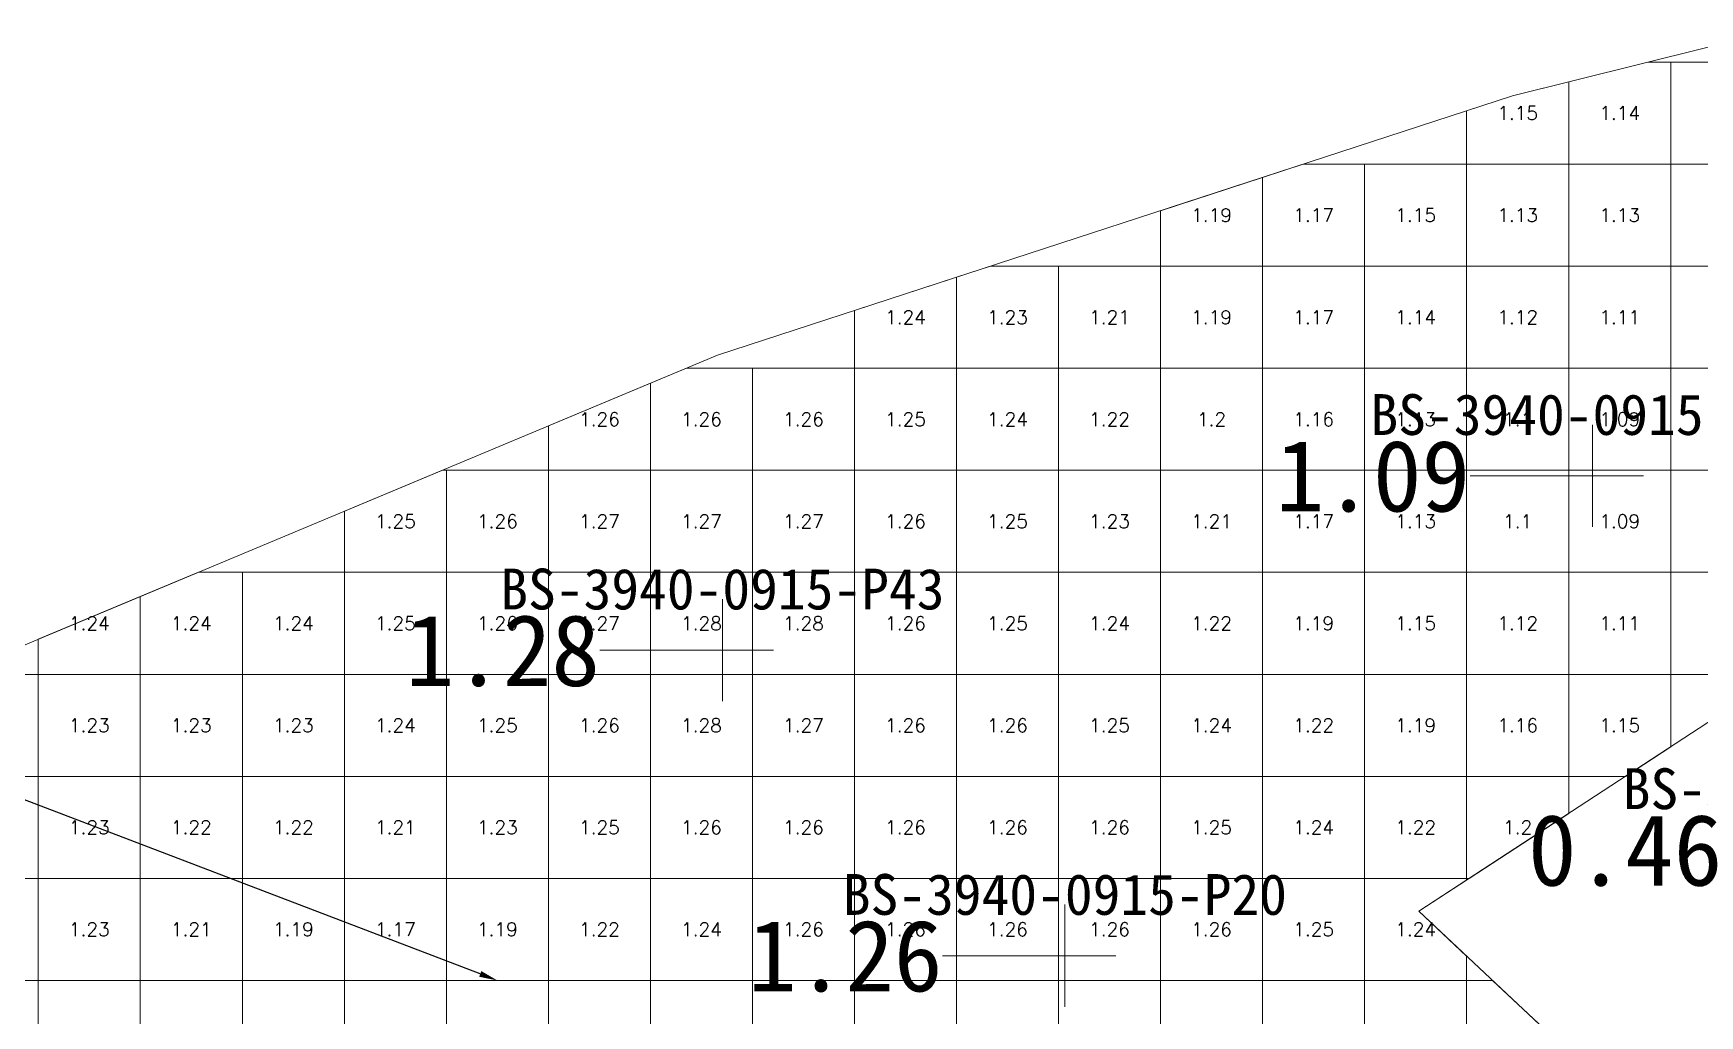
# Model space of a CAD drawing. Header units: inches. Extents: x 469985 to 470094, y 4349619 to 4349666.
# Drawn here: x 470010.57 to 470026.9, y 4349645.86 to 4349655.48 of the extents above; entities that cross this region are included whole.
import ezdxf
from ezdxf import colors
from ezdxf.entities.mleader import LeaderData, LeaderLine
from ezdxf.enums import TextEntityAlignment as Align
from ezdxf.math import Vec2, Vec3

# ---------------------------------------------------------------- set-up
doc = ezdxf.new("R2010")
doc.units = ezdxf.units.IN
doc.header["$MEASUREMENT"] = 0
for name, color, linetype, lineweight in [('点', 7, 'Continuous', 0), ('爆区方格网', 7, 'Continuous', 0), ('线条', 7, 'Continuous', 0), ('钻孔', 7, 'Continuous', 0)]:
    doc.layers.add(name, color=color, linetype=linetype, lineweight=lineweight)
doc.styles.add('3dmine_textStyle_1', font='txt.shx', dxfattribs={"height": 1, "bigfont": 'gbcbig.shx'})
doc.styles.add('3dmine_textStyle_2', font='simsunb.ttf', dxfattribs={"height": 1})
doc.styles.get("Standard").update_dxf_attribs({"font": 'arial.ttf'})

msp = doc.modelspace()

# ---------------------------------------------------------------- hatches: boundary and pattern name
at = {"layer": '钻孔', "linetype": 'Continuous', "lineweight": 0, "true_color": 0x0000ff, "extrusion": (0, 1, 0)}
for points in [[(-470026.853, 3929.732), (-470025.853, 3929.732), (-470025.853, 3939.732), (-470026.853, 3939.732)], [(-470018.324, 3929.734), (-470017.324, 3929.734), (-470017.324, 3938.734), (-470018.324, 3938.734)], [(-470021.681, 3929.998), (-470020.681, 3929.998), (-470020.681, 3938.998), (-470021.681, 3938.998)]]:
    msp.add_hatch(color=5, dxfattribs=at).paths.add_polyline_path(points, flags=0)

# ---------------------------------------------------------------- linework, layer by layer
at = {"color": 7, "linetype": 'Continuous', "lineweight": 0, "elevation": 3935.364}
msp.add_lwpolyline([(470000.618, 4349644.028), (470003.426, 4349640.811), (470006.746, 4349640.564), (470011.725, 4349638.697), (470020.866, 4349638.2), (470021.897, 4349640.896), (470023.219, 4349642.756), (470026.249, 4349644.911), (470024.15, 4349646.879), (470028.158, 4349649.496), (470031.686, 4349647.744), (470032.425, 4349648.437), (470035.13, 4349650.711), (470042.09, 4349652.708), (470042.09, 4349652.708), (470041.308, 4349654.163), (470040.661, 4349658.519), (470031.336, 4349656.433), (470025.068, 4349654.87), (470017.277, 4349652.328), (470006.69, 4349647.902), (470003.474, 4349646.45), (470000.618, 4349644.028)], dxfattribs=at)
at = {"layer": '点', "color": 138, "linetype": 'Continuous', "lineweight": 0, "true_color": 0x004c4c}
for points, elevation in [([(470025.853, 4349650.647), (470025.853, 4349651.647)], 3939.732), ([(470026.353, 4349651.147), (470025.353, 4349651.147)], 3939.732), ([(470017.324, 4349648.937), (470017.324, 4349649.937)], 3938.734), ([(470017.824, 4349649.437), (470016.824, 4349649.437)], 3938.734), ([(470020.681, 4349645.944), (470020.681, 4349646.944)], 3938.998), ([(470021.181, 4349646.444), (470020.181, 4349646.444)], 3938.998)]:
    msp.add_lwpolyline(points, dxfattribs=dict(at, elevation=elevation))
at = {"layer": '爆区方格网', "color": 5, "linetype": 'Continuous', "lineweight": 0, "true_color": 0x0000ff, "elevation": 3938.734}
for points in [[(470026.619, 4349654.201), (470025.619, 4349654.201), (470025.619, 4349655.007), (470026.396, 4349655.201), (470026.619, 4349655.201), (470026.619, 4349654.201)], [(470027.619, 4349654.201), (470026.619, 4349654.201), (470026.619, 4349655.201), (470027.619, 4349655.201), (470027.619, 4349654.201)], [(470025.619, 4349654.201), (470024.619, 4349654.201), (470024.619, 4349654.724), (470025.068, 4349654.87), (470025.619, 4349655.007), (470025.619, 4349654.201)], [(470022.619, 4349653.201), (470021.619, 4349653.201), (470021.619, 4349653.745), (470022.619, 4349654.071), (470022.619, 4349653.201)], [(470023.619, 4349653.201), (470022.619, 4349653.201), (470022.619, 4349654.071), (470023.018, 4349654.201), (470023.619, 4349654.201), (470023.619, 4349653.201)], [(470024.619, 4349653.201), (470023.619, 4349653.201), (470023.619, 4349654.201), (470024.619, 4349654.201), (470024.619, 4349653.201)], [(470025.619, 4349653.201), (470024.619, 4349653.201), (470024.619, 4349654.201), (470025.619, 4349654.201), (470025.619, 4349653.201)], [(470026.619, 4349653.201), (470025.619, 4349653.201), (470025.619, 4349654.201), (470026.619, 4349654.201), (470026.619, 4349653.201)], [(470027.619, 4349653.201), (470026.619, 4349653.201), (470026.619, 4349654.201), (470027.619, 4349654.201), (470027.619, 4349653.201)], [(470019.619, 4349652.201), (470018.619, 4349652.201), (470018.619, 4349652.766), (470019.619, 4349653.092), (470019.619, 4349652.201)], [(470020.619, 4349652.201), (470019.619, 4349652.201), (470019.619, 4349653.092), (470019.953, 4349653.201), (470020.619, 4349653.201), (470020.619, 4349652.201)], [(470021.619, 4349652.201), (470020.619, 4349652.201), (470020.619, 4349653.201), (470021.619, 4349653.201), (470021.619, 4349652.201)], [(470022.619, 4349652.201), (470021.619, 4349652.201), (470021.619, 4349653.201), (470022.619, 4349653.201), (470022.619, 4349652.201)], [(470023.619, 4349652.201), (470022.619, 4349652.201), (470022.619, 4349653.201), (470023.619, 4349653.201), (470023.619, 4349652.201)], [(470024.619, 4349652.201), (470023.619, 4349652.201), (470023.619, 4349653.201), (470024.619, 4349653.201), (470024.619, 4349652.201)], [(470025.619, 4349652.201), (470024.619, 4349652.201), (470024.619, 4349653.201), (470025.619, 4349653.201), (470025.619, 4349652.201)], [(470026.619, 4349652.201), (470025.619, 4349652.201), (470025.619, 4349653.201), (470026.619, 4349653.201), (470026.619, 4349652.201)], [(470027.619, 4349652.201), (470026.619, 4349652.201), (470026.619, 4349653.201), (470027.619, 4349653.201), (470027.619, 4349652.201)], [(470017.619, 4349651.201), (470016.619, 4349651.201), (470016.619, 4349652.053), (470016.973, 4349652.201), (470017.619, 4349652.201), (470017.619, 4349651.201)], [(470018.619, 4349651.201), (470017.619, 4349651.201), (470017.619, 4349652.201), (470018.619, 4349652.201), (470018.619, 4349651.201)], [(470019.619, 4349651.201), (470018.619, 4349651.201), (470018.619, 4349652.201), (470019.619, 4349652.201), (470019.619, 4349651.201)], [(470020.619, 4349651.201), (470019.619, 4349651.201), (470019.619, 4349652.201), (470020.619, 4349652.201), (470020.619, 4349651.201)], [(470021.619, 4349651.201), (470020.619, 4349651.201), (470020.619, 4349652.201), (470021.619, 4349652.201), (470021.619, 4349651.201)], [(470022.619, 4349651.201), (470021.619, 4349651.201), (470021.619, 4349652.201), (470022.619, 4349652.201), (470022.619, 4349651.201)], [(470023.619, 4349651.201), (470022.619, 4349651.201), (470022.619, 4349652.201), (470023.619, 4349652.201), (470023.619, 4349651.201)], [(470024.619, 4349651.201), (470023.619, 4349651.201), (470023.619, 4349652.201), (470024.619, 4349652.201), (470024.619, 4349651.201)], [(470025.619, 4349651.201), (470024.619, 4349651.201), (470024.619, 4349652.201), (470025.619, 4349652.201), (470025.619, 4349651.201)], [(470026.619, 4349651.201), (470025.619, 4349651.201), (470025.619, 4349652.201), (470026.619, 4349652.201), (470026.619, 4349651.201)], [(470027.619, 4349651.201), (470026.619, 4349651.201), (470026.619, 4349652.201), (470027.619, 4349652.201), (470027.619, 4349651.201)], [(470016.619, 4349651.201), (470015.619, 4349651.201), (470015.619, 4349651.635), (470016.619, 4349652.053), (470016.619, 4349651.201)], [(470014.619, 4349650.201), (470013.619, 4349650.201), (470013.619, 4349650.799), (470014.581, 4349651.201), (470014.619, 4349651.201), (470014.619, 4349650.201)], [(470015.619, 4349650.201), (470014.619, 4349650.201), (470014.619, 4349651.201), (470015.619, 4349651.201), (470015.619, 4349650.201)], [(470016.619, 4349650.201), (470015.619, 4349650.201), (470015.619, 4349651.201), (470016.619, 4349651.201), (470016.619, 4349650.201)], [(470017.619, 4349650.201), (470016.619, 4349650.201), (470016.619, 4349651.201), (470017.619, 4349651.201), (470017.619, 4349650.201)], [(470018.619, 4349650.201), (470017.619, 4349650.201), (470017.619, 4349651.201), (470018.619, 4349651.201), (470018.619, 4349650.201)], [(470019.619, 4349650.201), (470018.619, 4349650.201), (470018.619, 4349651.201), (470019.619, 4349651.201), (470019.619, 4349650.201)], [(470020.619, 4349650.201), (470019.619, 4349650.201), (470019.619, 4349651.201), (470020.619, 4349651.201), (470020.619, 4349650.201)], [(470021.619, 4349650.201), (470020.619, 4349650.201), (470020.619, 4349651.201), (470021.619, 4349651.201), (470021.619, 4349650.201)], [(470022.619, 4349650.201), (470021.619, 4349650.201), (470021.619, 4349651.201), (470022.619, 4349651.201), (470022.619, 4349650.201)], [(470023.619, 4349650.201), (470022.619, 4349650.201), (470022.619, 4349651.201), (470023.619, 4349651.201), (470023.619, 4349650.201)], [(470024.619, 4349650.201), (470023.619, 4349650.201), (470023.619, 4349651.201), (470024.619, 4349651.201), (470024.619, 4349650.201)], [(470025.619, 4349650.201), (470024.619, 4349650.201), (470024.619, 4349651.201), (470025.619, 4349651.201), (470025.619, 4349650.201)], [(470026.619, 4349650.201), (470025.619, 4349650.201), (470025.619, 4349651.201), (470026.619, 4349651.201), (470026.619, 4349650.201)], [(470027.619, 4349650.201), (470026.619, 4349650.201), (470026.619, 4349651.201), (470027.619, 4349651.201), (470027.619, 4349650.201)], [(470012.619, 4349649.201), (470011.619, 4349649.201), (470011.619, 4349649.963), (470012.189, 4349650.201), (470012.619, 4349650.201), (470012.619, 4349649.201)], [(470013.619, 4349649.201), (470012.619, 4349649.201), (470012.619, 4349650.201), (470013.619, 4349650.201), (470013.619, 4349649.201)], [(470014.619, 4349649.201), (470013.619, 4349649.201), (470013.619, 4349650.201), (470014.619, 4349650.201), (470014.619, 4349649.201)], [(470015.619, 4349649.201), (470014.619, 4349649.201), (470014.619, 4349650.201), (470015.619, 4349650.201), (470015.619, 4349649.201)], [(470016.619, 4349649.201), (470015.619, 4349649.201), (470015.619, 4349650.201), (470016.619, 4349650.201), (470016.619, 4349649.201)], [(470017.619, 4349649.201), (470016.619, 4349649.201), (470016.619, 4349650.201), (470017.619, 4349650.201), (470017.619, 4349649.201)], [(470018.619, 4349649.201), (470017.619, 4349649.201), (470017.619, 4349650.201), (470018.619, 4349650.201), (470018.619, 4349649.201)], [(470019.619, 4349649.201), (470018.619, 4349649.201), (470018.619, 4349650.201), (470019.619, 4349650.201), (470019.619, 4349649.201)], [(470020.619, 4349649.201), (470019.619, 4349649.201), (470019.619, 4349650.201), (470020.619, 4349650.201), (470020.619, 4349649.201)], [(470021.619, 4349649.201), (470020.619, 4349649.201), (470020.619, 4349650.201), (470021.619, 4349650.201), (470021.619, 4349649.201)], [(470022.619, 4349649.201), (470021.619, 4349649.201), (470021.619, 4349650.201), (470022.619, 4349650.201), (470022.619, 4349649.201)], [(470023.619, 4349649.201), (470022.619, 4349649.201), (470022.619, 4349650.201), (470023.619, 4349650.201), (470023.619, 4349649.201)], [(470024.619, 4349649.201), (470023.619, 4349649.201), (470023.619, 4349650.201), (470024.619, 4349650.201), (470024.619, 4349649.201)], [(470025.619, 4349649.201), (470024.619, 4349649.201), (470024.619, 4349650.201), (470025.619, 4349650.201), (470025.619, 4349649.201)], [(470026.619, 4349649.201), (470025.619, 4349649.201), (470025.619, 4349650.201), (470026.619, 4349650.201), (470026.619, 4349649.201)], [(470027.619, 4349649.201), (470026.619, 4349649.201), (470026.619, 4349650.201), (470027.619, 4349650.201), (470027.619, 4349649.201)], [(470011.619, 4349649.201), (470010.619, 4349649.201), (470010.619, 4349649.545), (470011.619, 4349649.963), (470011.619, 4349649.201)], [(470010.619, 4349648.201), (470009.619, 4349648.201), (470009.619, 4349649.127), (470009.797, 4349649.201), (470010.619, 4349649.201), (470010.619, 4349648.201)], [(470011.619, 4349648.201), (470010.619, 4349648.201), (470010.619, 4349649.201), (470011.619, 4349649.201), (470011.619, 4349648.201)], [(470012.619, 4349648.201), (470011.619, 4349648.201), (470011.619, 4349649.201), (470012.619, 4349649.201), (470012.619, 4349648.201)], [(470013.619, 4349648.201), (470012.619, 4349648.201), (470012.619, 4349649.201), (470013.619, 4349649.201), (470013.619, 4349648.201)], [(470014.619, 4349648.201), (470013.619, 4349648.201), (470013.619, 4349649.201), (470014.619, 4349649.201), (470014.619, 4349648.201)], [(470015.619, 4349648.201), (470014.619, 4349648.201), (470014.619, 4349649.201), (470015.619, 4349649.201), (470015.619, 4349648.201)], [(470016.619, 4349648.201), (470015.619, 4349648.201), (470015.619, 4349649.201), (470016.619, 4349649.201), (470016.619, 4349648.201)], [(470017.619, 4349648.201), (470016.619, 4349648.201), (470016.619, 4349649.201), (470017.619, 4349649.201), (470017.619, 4349648.201)], [(470018.619, 4349648.201), (470017.619, 4349648.201), (470017.619, 4349649.201), (470018.619, 4349649.201), (470018.619, 4349648.201)], [(470019.619, 4349648.201), (470018.619, 4349648.201), (470018.619, 4349649.201), (470019.619, 4349649.201), (470019.619, 4349648.201)], [(470020.619, 4349648.201), (470019.619, 4349648.201), (470019.619, 4349649.201), (470020.619, 4349649.201), (470020.619, 4349648.201)], [(470021.619, 4349648.201), (470020.619, 4349648.201), (470020.619, 4349649.201), (470021.619, 4349649.201), (470021.619, 4349648.201)], [(470022.619, 4349648.201), (470021.619, 4349648.201), (470021.619, 4349649.201), (470022.619, 4349649.201), (470022.619, 4349648.201)], [(470023.619, 4349648.201), (470022.619, 4349648.201), (470022.619, 4349649.201), (470023.619, 4349649.201), (470023.619, 4349648.201)], [(470024.619, 4349648.201), (470023.619, 4349648.201), (470023.619, 4349649.201), (470024.619, 4349649.201), (470024.619, 4349648.201)], [(470025.619, 4349648.201), (470024.619, 4349648.201), (470024.619, 4349649.201), (470025.619, 4349649.201), (470025.619, 4349648.201)], [(470026.619, 4349648.491), (470026.175, 4349648.201), (470025.619, 4349648.201), (470025.619, 4349649.201), (470026.619, 4349649.201), (470026.619, 4349648.491)], [(470010.619, 4349647.201), (470009.619, 4349647.201), (470009.619, 4349648.201), (470010.619, 4349648.201), (470010.619, 4349647.201)], [(470011.619, 4349647.201), (470010.619, 4349647.201), (470010.619, 4349648.201), (470011.619, 4349648.201), (470011.619, 4349647.201)], [(470012.619, 4349647.201), (470011.619, 4349647.201), (470011.619, 4349648.201), (470012.619, 4349648.201), (470012.619, 4349647.201)], [(470013.619, 4349647.201), (470012.619, 4349647.201), (470012.619, 4349648.201), (470013.619, 4349648.201), (470013.619, 4349647.201)], [(470014.619, 4349647.201), (470013.619, 4349647.201), (470013.619, 4349648.201), (470014.619, 4349648.201), (470014.619, 4349647.201)], [(470015.619, 4349647.201), (470014.619, 4349647.201), (470014.619, 4349648.201), (470015.619, 4349648.201), (470015.619, 4349647.201)], [(470016.619, 4349647.201), (470015.619, 4349647.201), (470015.619, 4349648.201), (470016.619, 4349648.201), (470016.619, 4349647.201)], [(470017.619, 4349647.201), (470016.619, 4349647.201), (470016.619, 4349648.201), (470017.619, 4349648.201), (470017.619, 4349647.201)], [(470018.619, 4349647.201), (470017.619, 4349647.201), (470017.619, 4349648.201), (470018.619, 4349648.201), (470018.619, 4349647.201)], [(470019.619, 4349647.201), (470018.619, 4349647.201), (470018.619, 4349648.201), (470019.619, 4349648.201), (470019.619, 4349647.201)], [(470020.619, 4349647.201), (470019.619, 4349647.201), (470019.619, 4349648.201), (470020.619, 4349648.201), (470020.619, 4349647.201)], [(470021.619, 4349647.201), (470020.619, 4349647.201), (470020.619, 4349648.201), (470021.619, 4349648.201), (470021.619, 4349647.201)], [(470022.619, 4349647.201), (470021.619, 4349647.201), (470021.619, 4349648.201), (470022.619, 4349648.201), (470022.619, 4349647.201)], [(470023.619, 4349647.201), (470022.619, 4349647.201), (470022.619, 4349648.201), (470023.619, 4349648.201), (470023.619, 4349647.201)], [(470024.619, 4349647.201), (470023.619, 4349647.201), (470023.619, 4349648.201), (470024.619, 4349648.201), (470024.619, 4349647.201)], [(470025.619, 4349647.838), (470024.644, 4349647.201), (470024.619, 4349647.201), (470024.619, 4349648.201), (470025.619, 4349648.201), (470025.619, 4349647.838)], [(470010.619, 4349646.201), (470009.619, 4349646.201), (470009.619, 4349647.201), (470010.619, 4349647.201), (470010.619, 4349646.201)], [(470011.619, 4349646.201), (470010.619, 4349646.201), (470010.619, 4349647.201), (470011.619, 4349647.201), (470011.619, 4349646.201)], [(470012.619, 4349646.201), (470011.619, 4349646.201), (470011.619, 4349647.201), (470012.619, 4349647.201), (470012.619, 4349646.201)], [(470013.619, 4349646.201), (470012.619, 4349646.201), (470012.619, 4349647.201), (470013.619, 4349647.201), (470013.619, 4349646.201)], [(470014.619, 4349646.201), (470013.619, 4349646.201), (470013.619, 4349647.201), (470014.619, 4349647.201), (470014.619, 4349646.201)], [(470015.619, 4349646.201), (470014.619, 4349646.201), (470014.619, 4349647.201), (470015.619, 4349647.201), (470015.619, 4349646.201)], [(470016.619, 4349646.201), (470015.619, 4349646.201), (470015.619, 4349647.201), (470016.619, 4349647.201), (470016.619, 4349646.201)], [(470017.619, 4349646.201), (470016.619, 4349646.201), (470016.619, 4349647.201), (470017.619, 4349647.201), (470017.619, 4349646.201)], [(470018.619, 4349646.201), (470017.619, 4349646.201), (470017.619, 4349647.201), (470018.619, 4349647.201), (470018.619, 4349646.201)], [(470019.619, 4349646.201), (470018.619, 4349646.201), (470018.619, 4349647.201), (470019.619, 4349647.201), (470019.619, 4349646.201)], [(470020.619, 4349646.201), (470019.619, 4349646.201), (470019.619, 4349647.201), (470020.619, 4349647.201), (470020.619, 4349646.201)], [(470021.619, 4349646.201), (470020.619, 4349646.201), (470020.619, 4349647.201), (470021.619, 4349647.201), (470021.619, 4349646.201)], [(470022.619, 4349646.201), (470021.619, 4349646.201), (470021.619, 4349647.201), (470022.619, 4349647.201), (470022.619, 4349646.201)], [(470023.619, 4349646.201), (470022.619, 4349646.201), (470022.619, 4349647.201), (470023.619, 4349647.201), (470023.619, 4349646.201)], [(470024.619, 4349647.185), (470024.15, 4349646.879), (470024.619, 4349646.44), (470024.619, 4349646.201), (470023.619, 4349646.201), (470023.619, 4349647.201), (470024.619, 4349647.201), (470024.619, 4349647.185)], [(470010.619, 4349645.201), (470009.619, 4349645.201), (470009.619, 4349646.201), (470010.619, 4349646.201), (470010.619, 4349645.201)], [(470011.619, 4349645.201), (470010.619, 4349645.201), (470010.619, 4349646.201), (470011.619, 4349646.201), (470011.619, 4349645.201)], [(470012.619, 4349645.201), (470011.619, 4349645.201), (470011.619, 4349646.201), (470012.619, 4349646.201), (470012.619, 4349645.201)], [(470013.619, 4349645.201), (470012.619, 4349645.201), (470012.619, 4349646.201), (470013.619, 4349646.201), (470013.619, 4349645.201)], [(470014.619, 4349645.201), (470013.619, 4349645.201), (470013.619, 4349646.201), (470014.619, 4349646.201), (470014.619, 4349645.201)], [(470015.619, 4349645.201), (470014.619, 4349645.201), (470014.619, 4349646.201), (470015.619, 4349646.201), (470015.619, 4349645.201)], [(470016.619, 4349645.201), (470015.619, 4349645.201), (470015.619, 4349646.201), (470016.619, 4349646.201), (470016.619, 4349645.201)], [(470017.619, 4349645.201), (470016.619, 4349645.201), (470016.619, 4349646.201), (470017.619, 4349646.201), (470017.619, 4349645.201)], [(470018.619, 4349645.201), (470017.619, 4349645.201), (470017.619, 4349646.201), (470018.619, 4349646.201), (470018.619, 4349645.201)], [(470019.619, 4349645.201), (470018.619, 4349645.201), (470018.619, 4349646.201), (470019.619, 4349646.201), (470019.619, 4349645.201)], [(470020.619, 4349645.201), (470019.619, 4349645.201), (470019.619, 4349646.201), (470020.619, 4349646.201), (470020.619, 4349645.201)], [(470021.619, 4349645.201), (470020.619, 4349645.201), (470020.619, 4349646.201), (470021.619, 4349646.201), (470021.619, 4349645.201)], [(470022.619, 4349645.201), (470021.619, 4349645.201), (470021.619, 4349646.201), (470022.619, 4349646.201), (470022.619, 4349645.201)], [(470023.619, 4349645.201), (470022.619, 4349645.201), (470022.619, 4349646.201), (470023.619, 4349646.201), (470023.619, 4349645.201)], [(470024.619, 4349645.201), (470023.619, 4349645.201), (470023.619, 4349646.201), (470024.619, 4349646.201), (470024.619, 4349645.201)], [(470025.619, 4349645.502), (470025.619, 4349645.201), (470024.619, 4349645.201), (470024.619, 4349646.201), (470024.873, 4349646.201), (470025.619, 4349645.502)]]:
    msp.add_lwpolyline(points, dxfattribs=at)
at = {"layer": '线条', "color": 138, "linetype": 'Continuous', "lineweight": 0, "true_color": 0x004c4c}
for points, elevation in [([(470025.853, 4349651.147), (470025.853, 4349651.147), (470025.853, 4349651.147)], 3939.732), ([(470017.324, 4349649.437), (470017.324, 4349649.437), (470017.324, 4349649.437)], 3938.734), ([(470020.681, 4349646.444), (470020.681, 4349646.444), (470020.681, 4349646.444)], 3938.998)]:
    msp.add_lwpolyline(points, dxfattribs=dict(at, elevation=elevation))
at = {"layer": '钻孔', "color": 5, "linetype": 'Continuous', "lineweight": 0, "true_color": 0x0000ff}
for points, elevation in [([(470025.853, 4349651.147), (470024.653, 4349651.147)], 3939.732), ([(470025.853, 4349651.147), (470024.653, 4349651.147)], 3929.732), ([(470017.324, 4349649.437), (470016.124, 4349649.437)], 3938.734), ([(470017.324, 4349649.437), (470016.124, 4349649.437)], 3929.734), ([(470020.681, 4349646.444), (470019.481, 4349646.444)], 3938.998), ([(470020.681, 4349646.444), (470019.481, 4349646.444)], 3929.998)]:
    msp.add_lwpolyline(points, dxfattribs=dict(at, elevation=elevation))

# ---------------------------------------------------------------- texts
at = {"color": 5, "linetype": 'Continuous', "lineweight": 0, "true_color": 0x0000ff, "style": '3dmine_textStyle_1'}
for s, p in [('1.15', (470025.119, 4349654.701, 3938.734)), ('1.14', (470026.119, 4349654.701, 3938.734)), ('1.19', (470022.119, 4349653.701, 3938.734)), ('1.17', (470023.119, 4349653.701, 3938.734)), ('1.15', (470024.119, 4349653.701, 3938.734)), ('1.13', (470025.119, 4349653.701, 3938.734)), ('1.13', (470026.119, 4349653.701, 3938.734)), ('1.24', (470019.119, 4349652.701, 3938.734)), ('1.23', (470020.119, 4349652.701, 3938.734)), ('1.21', (470021.119, 4349652.701, 3938.734)), ('1.19', (470022.119, 4349652.701, 3938.734)), ('1.17', (470023.119, 4349652.701, 3938.734)), ('1.14', (470024.119, 4349652.701, 3938.734)), ('1.12', (470025.119, 4349652.701, 3938.734)), ('1.11', (470026.119, 4349652.701, 3938.734)), ('1.26', (470016.119, 4349651.701, 3938.734)), ('1.26', (470017.119, 4349651.701, 3938.734)), ('1.26', (470018.119, 4349651.701, 3938.734)), ('1.25', (470019.119, 4349651.701, 3938.734)), ('1.24', (470020.119, 4349651.701, 3938.734)), ('1.22', (470021.119, 4349651.701, 3938.734)), ('1.2', (470022.119, 4349651.701, 3938.734)), ('1.16', (470023.119, 4349651.701, 3938.734)), ('1.13', (470024.119, 4349651.701, 3938.734)), ('1.1', (470025.119, 4349651.701, 3938.734)), ('1.09', (470026.119, 4349651.701, 3938.734)), ('1.25', (470014.119, 4349650.701, 3938.734)), ('1.26', (470015.119, 4349650.701, 3938.734)), ('1.27', (470016.119, 4349650.701, 3938.734)), ('1.27', (470017.119, 4349650.701, 3938.734)), ('1.27', (470018.119, 4349650.701, 3938.734)), ('1.26', (470019.119, 4349650.701, 3938.734)), ('1.25', (470020.119, 4349650.701, 3938.734)), ('1.23', (470021.119, 4349650.701, 3938.734)), ('1.21', (470022.119, 4349650.701, 3938.734)), ('1.17', (470023.119, 4349650.701, 3938.734)), ('1.13', (470024.119, 4349650.701, 3938.734)), ('1.1', (470025.119, 4349650.701, 3938.734)), ('1.09', (470026.119, 4349650.701, 3938.734)), ('1.24', (470011.119, 4349649.701, 3938.734)), ('1.24', (470012.119, 4349649.701, 3938.734)), ('1.24', (470013.119, 4349649.701, 3938.734)), ('1.25', (470014.119, 4349649.701, 3938.734)), ('1.26', (470015.119, 4349649.701, 3938.734)), ('1.27', (470016.119, 4349649.701, 3938.734)), ('1.28', (470017.119, 4349649.701, 3938.734)), ('1.28', (470018.119, 4349649.701, 3938.734)), ('1.26', (470019.119, 4349649.701, 3938.734)), ('1.25', (470020.119, 4349649.701, 3938.734)), ('1.24', (470021.119, 4349649.701, 3938.734)), ('1.22', (470022.119, 4349649.701, 3938.734)), ('1.19', (470023.119, 4349649.701, 3938.734)), ('1.15', (470024.119, 4349649.701, 3938.734)), ('1.12', (470025.119, 4349649.701, 3938.734)), ('1.11', (470026.119, 4349649.701, 3938.734)), ('1.23', (470011.119, 4349648.701, 3938.734)), ('1.23', (470012.119, 4349648.701, 3938.734)), ('1.23', (470013.119, 4349648.701, 3938.734)), ('1.24', (470014.119, 4349648.701, 3938.734)), ('1.25', (470015.119, 4349648.701, 3938.734)), ('1.26', (470016.119, 4349648.701, 3938.734)), ('1.28', (470017.119, 4349648.701, 3938.734)), ('1.27', (470018.119, 4349648.701, 3938.734)), ('1.26', (470019.119, 4349648.701, 3938.734)), ('1.26', (470020.119, 4349648.701, 3938.734)), ('1.25', (470021.119, 4349648.701, 3938.734)), ('1.24', (470022.119, 4349648.701, 3938.734)), ('1.22', (470023.119, 4349648.701, 3938.734)), ('1.19', (470024.119, 4349648.701, 3938.734)), ('1.16', (470025.119, 4349648.701, 3938.734)), ('1.15', (470026.119, 4349648.701, 3938.734)), ('1.23', (470011.119, 4349647.701, 3938.734)), ('1.22', (470012.119, 4349647.701, 3938.734)), ('1.22', (470013.119, 4349647.701, 3938.734)), ('1.21', (470014.119, 4349647.701, 3938.734)), ('1.23', (470015.119, 4349647.701, 3938.734)), ('1.25', (470016.119, 4349647.701, 3938.734)), ('1.26', (470017.119, 4349647.701, 3938.734)), ('1.26', (470018.119, 4349647.701, 3938.734)), ('1.26', (470019.119, 4349647.701, 3938.734)), ('1.26', (470020.119, 4349647.701, 3938.734)), ('1.26', (470021.119, 4349647.701, 3938.734)), ('1.25', (470022.119, 4349647.701, 3938.734)), ('1.24', (470023.119, 4349647.701, 3938.734)), ('1.22', (470024.119, 4349647.701, 3938.734)), ('1.2', (470025.119, 4349647.701, 3938.734)), ('1.23', (470011.119, 4349646.701, 3938.734)), ('1.21', (470012.119, 4349646.701, 3938.734)), ('1.19', (470013.119, 4349646.701, 3938.734)), ('1.17', (470014.119, 4349646.701, 3938.734)), ('1.19', (470015.119, 4349646.701, 3938.734)), ('1.22', (470016.119, 4349646.701, 3938.734)), ('1.24', (470017.119, 4349646.701, 3938.734)), ('1.26', (470018.119, 4349646.701, 3938.734)), ('1.26', (470019.119, 4349646.701, 3938.734)), ('1.26', (470020.119, 4349646.701, 3938.734)), ('1.26', (470021.119, 4349646.701, 3938.734)), ('1.26', (470022.119, 4349646.701, 3938.734)), ('1.25', (470023.119, 4349646.701, 3938.734)), ('1.24', (470024.119, 4349646.701, 3938.734))]:
    msp.add_text(s, height=0.1333, dxfattribs=at).set_placement(p, align=Align.MIDDLE_CENTER)
at = {"layer": '钻孔', "color": 138, "linetype": 'Continuous', "lineweight": 0, "true_color": 0x004c4c, "style": '3dmine_textStyle_2'}
for s, p in [('BS-3940-0915-P42', (470025.853, 4349651.547, 3939.732)), ('BS-3940-0915-P43', (470017.324, 4349649.837, 3938.734)), ('BS-3940-0915-P21', (470028.325, 4349647.88, 3939.775)), ('BS-3940-0915-P20', (470020.681, 4349646.844, 3938.998))]:
    msp.add_text(s, height=0.4, dxfattribs=at).set_placement(p, align=Align.CENTER)
at = {"layer": '钻孔', "color": 5, "linetype": 'Continuous', "lineweight": 0, "true_color": 0x0000ff, "style": '3dmine_textStyle_2'}
for s, p in [('1.09', (470024.653, 4349651.147, 3934.732)), ('1.28', (470016.124, 4349649.437, 3934.234)), ('1.26', (470019.481, 4349646.444, 3934.498))]:
    msp.add_text(s, height=0.7, dxfattribs=at).set_placement(p, align=Align.MIDDLE_RIGHT)
at = {"layer": '钻孔', "color": 8, "linetype": 'Continuous', "lineweight": 0, "true_color": 0x808080, "style": '3dmine_textStyle_2'}
msp.add_text('0.46', height=0.7, dxfattribs=at).set_placement((470027.125, 4349647.48, 3934.775), align=Align.MIDDLE_RIGHT)

# ---------------------------------------------------------------- leaders
ml = msp.add_multileader_mtext('Standard')
ml.set_content('6{\\f宋体|b0|i0|c134|p2;号}', color=256)
ml.set_leader_properties()
ml.build(insert=Vec2(0, 0))
ml.multileader.update_dxf_attribs({"dogleg_length": 0.36, "arrow_head_size": 0.18})
ctx = ml.context
ctx.base_point, ctx.char_height, ctx.arrow_head_size, ctx.landing_gap_size, ctx.plane_origin = Vec3(469984.838, 4349655.585, 3938.734), 2.5, 0.18, 0.09, Vec3(470015.119, 4349646.201, 3938.734)
notes = []
notes.append((ctx, [(0, (1, 1, 0), (469990.541, 4349655.585, 3938.734), (-1, 0), 0.36, [(0, [(470015.119, 4349646.201, 3938.734)], 256, [])])]))
ctx.mtext.insert, ctx.mtext.flow_direction = Vec3(469984.928, 4349657.003, 3938.734), 5
for ctx, leaders in notes:
    for number, flags, end, landing, length, lines in leaders:
        leader = LeaderData()
        leader.index, (leader.has_last_leader_line, leader.has_dogleg_vector, leader.attachment_direction) = number, flags
        leader.last_leader_point, leader.dogleg_vector, leader.dogleg_length = Vec3(end), Vec3(landing), length
        for number, points, colour, breaks in lines:
            line = LeaderLine()
            line.index, line.vertices, line.color, line.breaks = number, Vec3.list(points), colors.encode_raw_color(colour), breaks
            leader.lines.append(line)
        ctx.leaders.append(leader)

doc.saveas('drawing.dxf')
